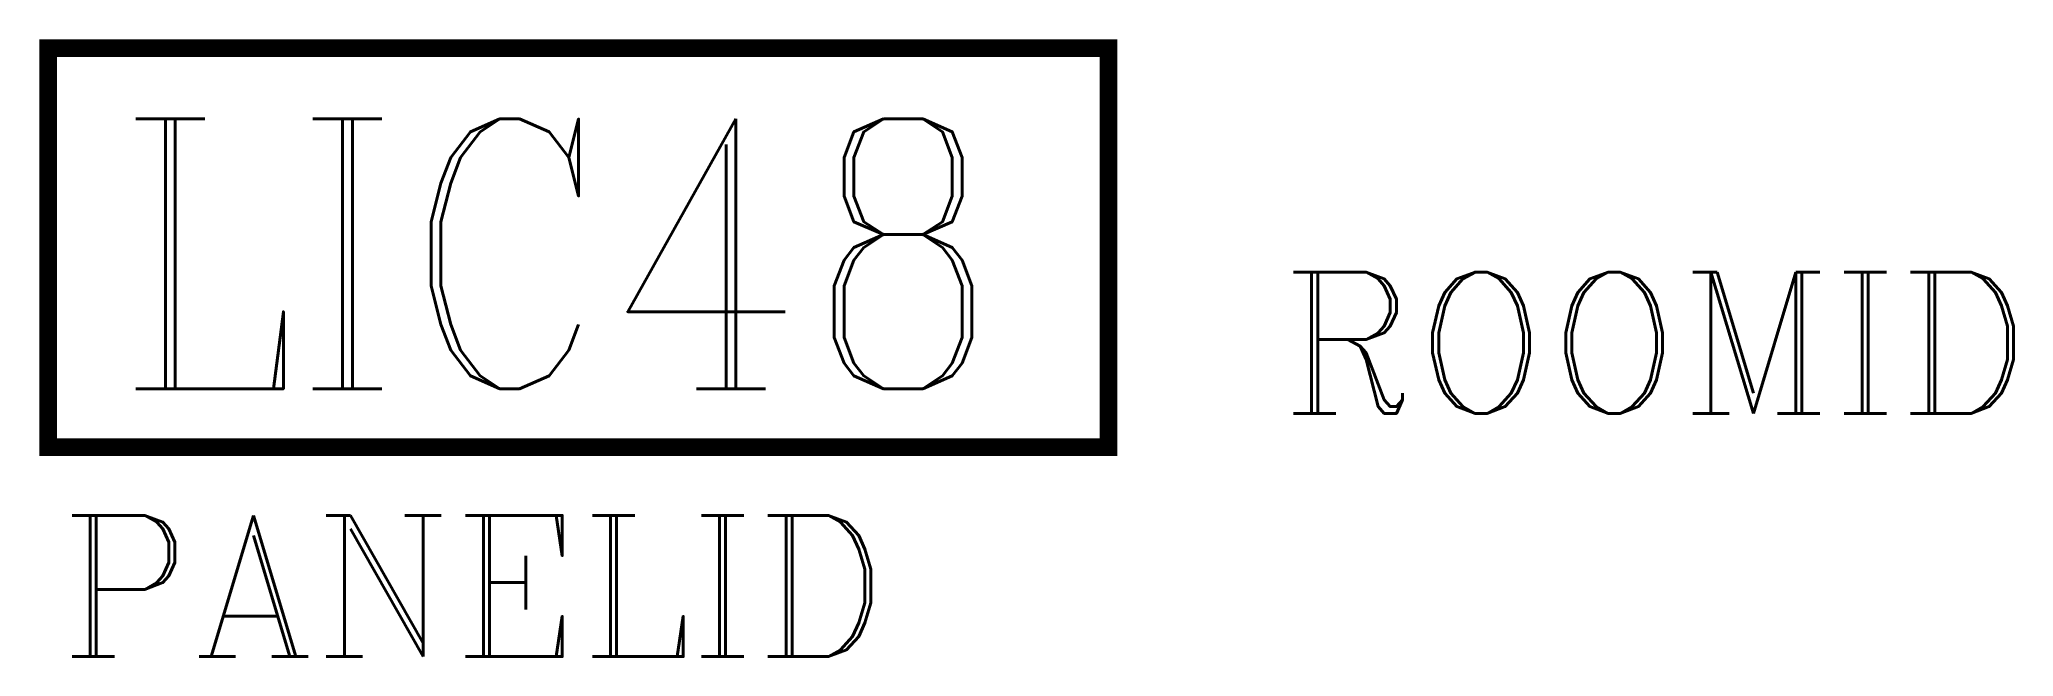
# Model space of a CAD drawing. Header units: inches. Extents: x 2.2 to 86.1, y -7.1 to 19.2.
import ezdxf
from ezdxf.enums import TextEntityAlignment as Align

# ---------------------------------------------------------------- set-up
doc = ezdxf.new("R2010")
doc.units = ezdxf.units.IN
doc.header["$LTSCALE"] = 48
doc.header["$MEASUREMENT"] = 0
doc.styles.add('ROMANC', font='COMPLEX.SHX')
doc.styles.add('SIMPLEX85', font='SIMPLEX.shx', dxfattribs={"width": 0.85})

msp = doc.modelspace()

# ---------------------------------------------------------------- texts
at = {"style": 'ROMANC', "flags": 1}
msp.add_attdef('ROOMID', text='', height=6, dxfattribs=at).set_placement((54.992, 6.257), align=Align.MIDDLE_LEFT)
at = {"style": 'ROMANC'}
msp.add_attdef('PANELID', (3.084, -7.082), '', height=6, dxfattribs=at)

# ---------------------------------------------------------------- wipeouts: each hides what was drawn before it
at = {"linetype": 'Continuous'}
msp.add_wipeout([(2.586, 18.781), (47.64, 18.781), (47.64, 1.819), (2.586, 1.819)], dxfattribs=at)

# ---------------------------------------------------------------- next in the draw order: linework, layer by layer
msp.add_line((47.64, 18.781), (2.211, 18.781))
at = {"linetype": 'Continuous', "const_width": 0.75}
msp.add_lwpolyline([(2.586, 18.781), (47.64, 18.781), (47.64, 1.819), (2.586, 1.819)], close=True, dxfattribs=at)

# ---------------------------------------------------------------- next in the draw order: texts
at = {"insert": (5.475, 15.778), "char_height": 11.475, "width": 31.71563, "attachment_point": 1, "style": 'SIMPLEX85'}
msp.add_mtext('{\\Fcomplex|c0;LIC48}', dxfattribs=at)

doc.saveas('drawing.dxf')
